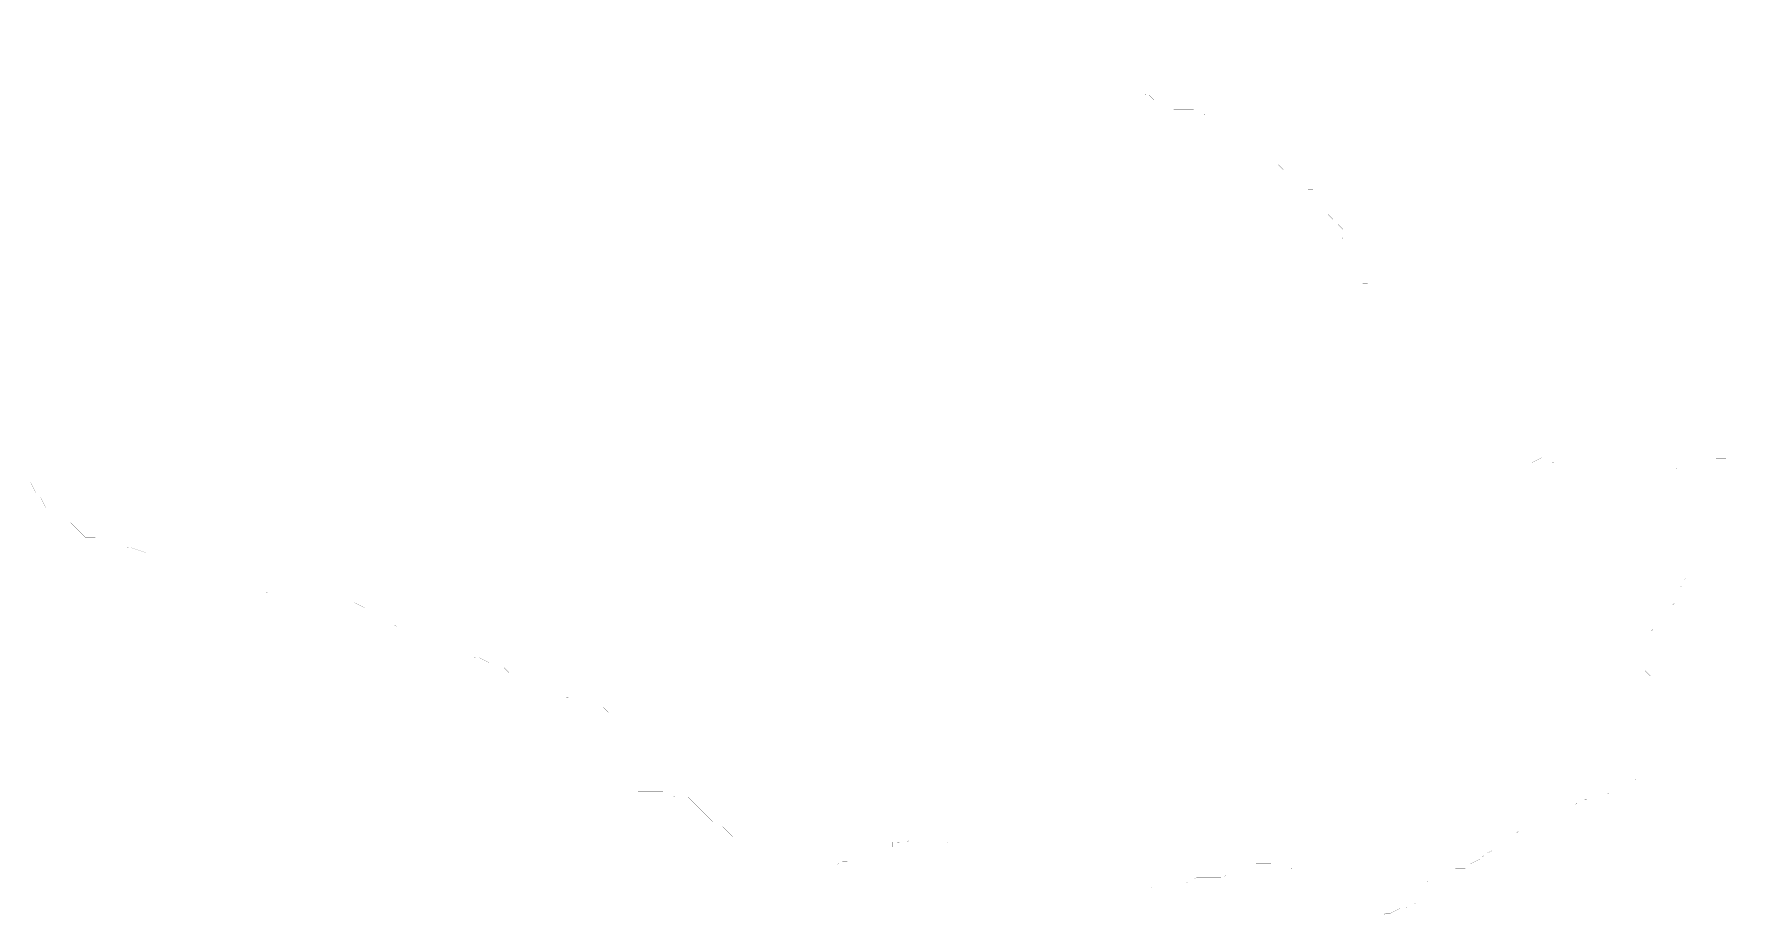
# Model space of a CAD drawing. Header units: metres. Extents: x 561401 to 594056, y 8460144 to 8508504.
# Drawn here: x 576252 to 588884, y 8469215 to 8475795 of the extents above; entities that cross this region are included whole.
import ezdxf

# ---------------------------------------------------------------- set-up
doc = ezdxf.new("R2010")
doc.units = ezdxf.units.M
doc.layers.add('1.2. AFECTADOS BASE GRAFICA SUNARP', color=150, linetype='Continuous')

msp = doc.modelspace()

# ---------------------------------------------------------------- linework, layer by layer
at = {"layer": '1.2. AFECTADOS BASE GRAFICA SUNARP', "color": 64, "linetype": 'Continuous', "lineweight": -3, "const_width": 0.2}
msp.add_lwpolyline([(576229, 8472454), (576266, 8472380), (576303, 8472343), (576340, 8472269), (576414, 8472195), (576451, 8472158), (576488, 8472158), (576525, 8472158), (576562, 8472121), (576599, 8472084), (576636, 8472047), (576710, 8472047), (576784, 8472010), (576821, 8472010), (576858, 8471973), (576895, 8471973), (576933, 8471973), (576970, 8471972), (577081, 8471935), (577118, 8471935), (577155, 8471861), (577229, 8471787), (577266, 8471750), (577377, 8471713), (577414, 8471676), (577488, 8471639), (577562, 8471639), (577637, 8471639), (577711, 8471638), (577748, 8471601), (577822, 8471601), (577859, 8471638), (577896, 8471638), (577971, 8471638), (578008, 8471637), (578045, 8471637), (578082, 8471600), (578156, 8471600), (578193, 8471637), (578267, 8471637), (578342, 8471636), (578379, 8471673), (578416, 8471673), (578453, 8471673), (578490, 8471636), (578527, 8471599), (578601, 8471562), (578638, 8471562), (578712, 8471525), (578787, 8471525), (578824, 8471488), (578861, 8471451), (578898, 8471414), (578972, 8471376), (579046, 8471376), (579083, 8471376), (579120, 8471339), (579157, 8471339), (579194, 8471302), (579268, 8471265), (579342, 8471265), (579417, 8471228), (579453, 8471191), (579528, 8471154), (579565, 8471153), (579639, 8471116), (579676, 8471116), (579750, 8471079), (579787, 8471042), (579824, 8471042), (579861, 8471042), (579935, 8471005), (580009, 8470968), (580120, 8470894), (580157, 8470857), (580232, 8470856), (580343, 8470819), (580491, 8470782), (580528, 8470745), (580565, 8470671), (580602, 8470597), (580639, 8470523), (580639, 8470486), (580638, 8470413), (580638, 8470339), (580638, 8470228), (580675, 8470191), (580749, 8470154), (580786, 8470154), (580823, 8470154), (580897, 8470154), (580935, 8470154), (581009, 8470117), (581046, 8470116), (581083, 8470116), (581120, 8470116), (581157, 8470079), (581194, 8470042), (581268, 8469968), (581305, 8469931), (581379, 8469894), (581416, 8469857), (581453, 8469820), (581527, 8469783), (581564, 8469746), (581601, 8469746), (581638, 8469746), (581675, 8469709), (581712, 8469709), (581749, 8469672), (581786, 8469672), (581823, 8469672), (581861, 8469671), (581898, 8469634), (581935, 8469634), (581972, 8469597), (582009, 8469597), (582046, 8469597), (582083, 8469597), (582120, 8469597), (582194, 8469597), (582269, 8469633), (582306, 8469633), (582343, 8469670), (582380, 8469670), (582417, 8469670), (582454, 8469670), (582491, 8469706), (582529, 8469706), (582566, 8469706), (582603, 8469743), (582640, 8469743), (582640, 8469780), (582714, 8469779), (582751, 8469779), (582789, 8469816), (582826, 8469816), (582863, 8469816), (582900, 8469779), (582974, 8469778), (583011, 8469778), (583048, 8469778), (583086, 8469815), (583123, 8469815), (583160, 8469852), (583197, 8469888), (583234, 8469925), (583271, 8469962), (583309, 8470036), (583346, 8470072), (583383, 8470072), (583420, 8470109), (583457, 8470109), (583495, 8470109), (583532, 8470072), (583531, 8470035), (583568, 8469998), (583568, 8469961), (583605, 8469924), (583642, 8469924), (583679, 8469887), (583716, 8469850), (583716, 8469813), (583753, 8469813), (583790, 8469776), (583790, 8469739), (583827, 8469702), (583864, 8469702), (583901, 8469665), (583938, 8469628), (583938, 8469591), (583975, 8469554), (584012, 8469554), (584049, 8469517), (584049, 8469480), (584086, 8469480), (584123, 8469443), (584160, 8469406), (584197, 8469369), (584271, 8469369), (584308, 8469369), (584346, 8469368), (584383, 8469368), (584420, 8469368), (584457, 8469368), (584457, 8469405), (584531, 8469405), (584568, 8469442), (584606, 8469441), (584680, 8469478), (584717, 8469478), (584791, 8469478), (584828, 8469478), (584903, 8469514), (584977, 8469514), (585014, 8469514), (585088, 8469514), (585162, 8469550), (585237, 8469550), (585274, 8469587), (585311, 8469587), (585348, 8469623), (585385, 8469623), (585460, 8469623), (585534, 8469586), (585608, 8469586), (585645, 8469585), (585719, 8469548), (585756, 8469548), (585793, 8469511), (585830, 8469474), (585904, 8469474), (585941, 8469437), (585978, 8469400), (585978, 8469363), (586015, 8469326), (586015, 8469289), (586052, 8469252), (586089, 8469215), (586163, 8469215), (586237, 8469215), (586275, 8469215), (586312, 8469251), (586349, 8469251), (586423, 8469288), (586460, 8469288), (586535, 8469324), (586572, 8469361), (586572, 8469435), (586609, 8469435), (586609, 8469472), (586647, 8469508), (586647, 8469545), (586684, 8469545), (586721, 8469545), (586758, 8469545), (586795, 8469582), (586832, 8469581), (586906, 8469581), (586944, 8469618), (587018, 8469655), (587055, 8469691), (587130, 8469728), (587167, 8469765), (587204, 8469801), (587241, 8469838), (587278, 8469838), (587316, 8469875), (587353, 8469875), (587390, 8469875), (587427, 8469874), (587464, 8469874), (587501, 8469874), (587538, 8469911), (587575, 8469911), (587613, 8469948), (587650, 8469947), (587650, 8469984), (587687, 8470021), (587724, 8470021), (587724, 8470058), (587762, 8470095), (587836, 8470094), (587873, 8470131), (587910, 8470131), (587947, 8470131), (588022, 8470167), (588059, 8470204), (588096, 8470204), (588170, 8470241), (588208, 8470277), (588208, 8470314), (588208, 8470351), (588245, 8470388), (588245, 8470425), (588245, 8470462), (588245, 8470498), (588246, 8470572), (588283, 8470609), (588283, 8470646), (588283, 8470683), (588283, 8470720), (588283, 8470756), (588284, 8470793), (588284, 8470830), (588321, 8470904), (588284, 8470941), (588284, 8470978), (588284, 8471015), (588247, 8471052), (588248, 8471125), (588248, 8471162), (588248, 8471236), (588285, 8471273), (588285, 8471310), (588285, 8471346), (588323, 8471383), (588360, 8471420), (588397, 8471457), (588434, 8471493), (588434, 8471530), (588472, 8471567), (588509, 8471641), (588509, 8471678), (588547, 8471751), (588547, 8471788), (588547, 8471825), (588547, 8471862), (588547, 8471899), (588547, 8471935), (588547, 8472009), (588585, 8472046), (588622, 8472083), (588622, 8472156), (588659, 8472193), (588659, 8472230), (588697, 8472267), (588734, 8472304), (588734, 8472340), (588771, 8472377), (588771, 8472414), (588809, 8472451), (588846, 8472488), (588846, 8472524), (588846, 8472598), (588884, 8472635), (588884, 8472672), (588847, 8472672), (588846, 8472635), (588809, 8472635), (588772, 8472635), (588735, 8472599), (588698, 8472599), (588661, 8472599), (588624, 8472599), (588586, 8472562), (588512, 8472562), (588475, 8472563), (588438, 8472526), (588401, 8472526), (588364, 8472526), (588327, 8472526), (588252, 8472526), (588215, 8472527), (588141, 8472527), (588067, 8472564), (588030, 8472564), (587993, 8472564), (587956, 8472564), (587918, 8472564), (587881, 8472565), (587844, 8472565), (587807, 8472602), (587770, 8472602), (587733, 8472602), (587696, 8472639), (587659, 8472639), (587622, 8472639), (587585, 8472602), (587547, 8472603), (587510, 8472603), (587473, 8472640), (587399, 8472603), (587362, 8472640), (587325, 8472677), (587325, 8472714), (587288, 8472714), (587251, 8472751), (587214, 8472788), (587177, 8472788), (587140, 8472788), (587103, 8472825), (587029, 8472862), (586992, 8472899), (586955, 8472936), (586918, 8472937), (586881, 8472974), (586844, 8473011), (586807, 8473048), (586770, 8473085), (586733, 8473122), (586696, 8473159), (586659, 8473159), (586622, 8473196), (586585, 8473233), (586585, 8473270), (586548, 8473307), (586548, 8473343), (586548, 8473380), (586548, 8473417), (586548, 8473454), (586549, 8473491), (586511, 8473491), (586474, 8473491), (586437, 8473491), (586437, 8473528), (586400, 8473565), (586363, 8473565), (586363, 8473602), (586326, 8473602), (586326, 8473639), (586326, 8473676), (586364, 8473676), (586364, 8473713), (586327, 8473750), (586327, 8473787), (586290, 8473824), (586253, 8473861), (586216, 8473861), (586179, 8473898), (586179, 8473935), (586142, 8473935), (586105, 8473972), (586068, 8473972), (586068, 8474009), (586031, 8474046), (586031, 8474120), (586031, 8474156), (586031, 8474193), (586031, 8474230), (585994, 8474267), (585995, 8474304), (585995, 8474341), (585958, 8474378), (585921, 8474378), (585921, 8474415), (585884, 8474452), (585884, 8474489), (585847, 8474526), (585810, 8474563), (585773, 8474600), (585773, 8474637), (585736, 8474637), (585736, 8474674), (585699, 8474674), (585662, 8474711), (585625, 8474711), (585588, 8474711), (585551, 8474748), (585551, 8474785), (585514, 8474822), (585477, 8474822), (585477, 8474859), (585440, 8474859), (585403, 8474896), (585366, 8474896), (585366, 8474933), (585329, 8474933), (585292, 8474970), (585255, 8475007), (585218, 8475007), (585181, 8475044), (585181, 8475081), (585144, 8475081), (585144, 8475118), (585107, 8475155), (585070, 8475155), (585070, 8475192), (585033, 8475192), (584995, 8475192), (584958, 8475193), (584921, 8475193), (584884, 8475230), (584847, 8475230), (584810, 8475230), (584773, 8475230), (584736, 8475230), (584699, 8475267), (584662, 8475267), (584625, 8475304), (584588, 8475304), (584551, 8475341), (584513, 8475342), (584476, 8475305), (584476, 8475342), (584439, 8475342), (584402, 8475342), (584365, 8475342), (584365, 8475379), (584328, 8475416), (584328, 8475453), (584366, 8475490), (584366, 8475526), (584366, 8475563), (584329, 8475600), (584329, 8475674), (584329, 8475711), (584329, 8475748), (584329, 8475785), (584292, 8475822)], dxfattribs=at)

doc.saveas('drawing.dxf')
